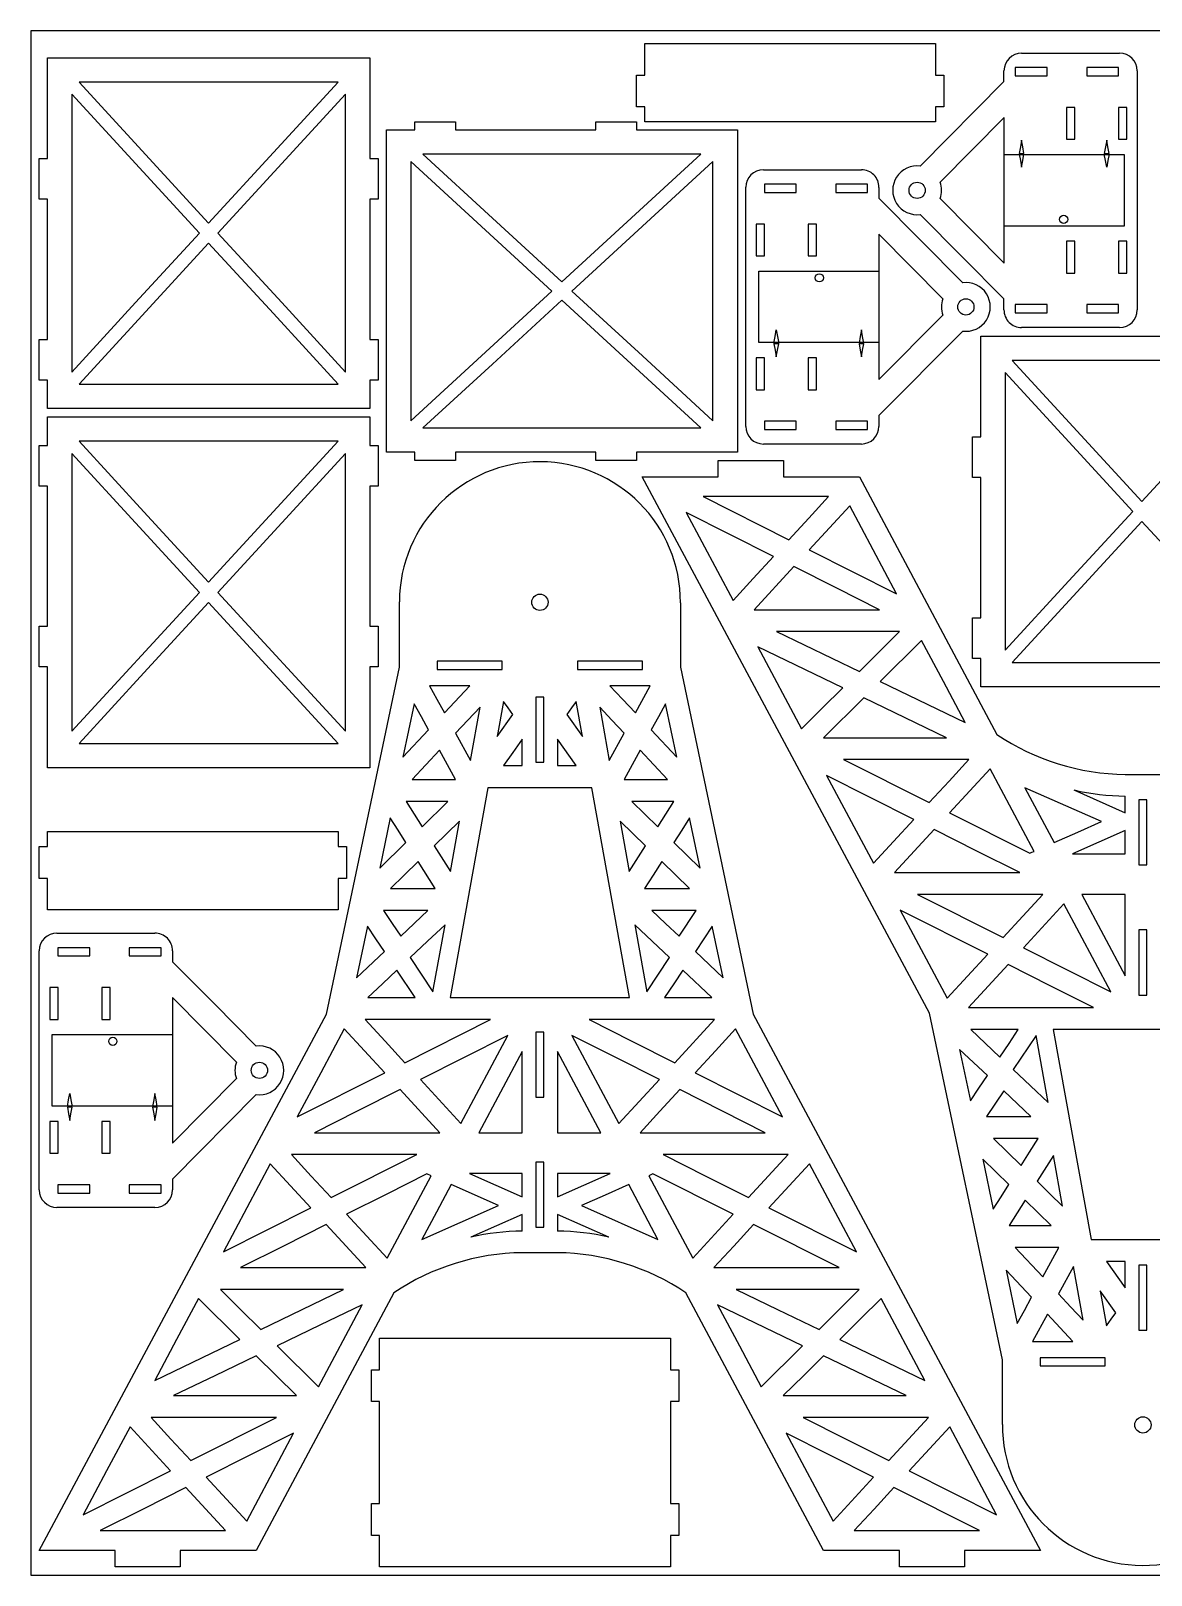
# Model space of a CAD drawing. Extents: x 0 to 1420, y 0 to 1140.
# Drawn here: x 0 to 827, y 0 to 1140 of the extents above; entities that cross this region are included whole.
import ezdxf

# ---------------------------------------------------------------- set-up
doc = ezdxf.new("R2010")
doc.units = 0
doc.header["$MEASUREMENT"] = 0
doc.layers.add('DEFAULT', color=1, linetype='Continuous')

msp = doc.modelspace()

# ---------------------------------------------------------------- linework, layer by layer
at = {"color": 5}
msp.add_lwpolyline([(0, 0), (1420, 0), (1420, 1140), (0, 1140)], close=True, dxfattribs=at)
at = {"layer": 'DEFAULT'}
for p, q in [((453.0322, 1107.371), (453.0322, 1130.686)), ((453.0322, 1130.686), (667.6391, 1130.686)), ((667.6391, 1130.686), (667.6391, 1107.371)), ((12.1777, 1045.693), (12.1777, 1120.193)), ((12.1777, 1120.193), (250.1777, 1120.193)), ((250.1777, 1120.193), (250.1777, 1045.693)), ((731.1182, 1123.527), (803.3943, 1123.527)), ((446.969, 1083.839), (446.969, 1107.371)), ((446.969, 1107.371), (453.0322, 1107.371)), ((667.6391, 1107.371), (673.6391, 1107.371)), ((673.6391, 1107.371), (673.6391, 1083.839)), ((718.0961, 1102.558), (718.0961, 1110.505)), ((750.0085, 1112.873), (726.4612, 1112.873)), ((726.4612, 1112.873), (726.4612, 1106.744)), ((726.4612, 1106.744), (750.0085, 1106.744)), ((750.0085, 1106.744), (750.0085, 1112.873)), ((802.682, 1112.873), (779.1347, 1112.873)), ((779.1347, 1112.873), (779.1347, 1106.744)), ((779.1347, 1106.744), (802.682, 1106.744)), ((802.682, 1106.744), (802.682, 1112.873)), ((816.4163, 1110.505), (816.4163, 934.0211)), ((226.8467, 1102.193), (35.5087, 1102.193)), ((35.5087, 1102.193), (131.1777, 998.0825)), ((179.0122, 1050.138), (226.8467, 1102.193)), ((656.3478, 1040.162), (718.0961, 1102.558)), ((124.3872, 990.6929), (30.1777, 1093.215)), ((30.1777, 1093.215), (30.1777, 888.1707)), ((232.1777, 1093.215), (137.9681, 990.6929)), ((232.1777, 888.1707), (232.1777, 1093.215)), ((453.0322, 1083.839), (446.969, 1083.839)), ((453.0322, 1072.895), (453.0322, 1083.839)), ((673.6391, 1083.839), (667.6391, 1083.839)), ((667.6391, 1083.839), (667.6391, 1072.895)), ((770.3138, 1083.541), (764.1846, 1083.541)), ((764.1846, 1083.541), (764.1846, 1059.993)), ((770.3138, 1059.993), (770.3138, 1083.541)), ((808.7031, 1083.54), (802.5743, 1083.54)), ((802.5743, 1083.54), (802.5743, 1059.993)), ((808.7031, 1059.993), (808.7031, 1083.54)), ((283.3555, 1066.896), (283.3555, 1072.896)), ((283.3555, 1072.896), (313.3555, 1072.896)), ((313.3555, 1072.896), (313.3555, 1066.896)), ((416.8555, 1066.896), (416.8555, 1072.896)), ((416.8555, 1072.896), (446.8555, 1072.896)), ((446.8555, 1072.896), (446.8555, 1066.896)), ((667.6391, 1072.895), (453.0322, 1072.895)), ((718.1276, 1075.984), (670.9626, 1028.321)), ((718.1276, 968.6356), (718.1276, 1075.984)), ((262.3555, 828.8956), (262.3555, 1066.896)), ((262.3555, 1066.896), (283.3555, 1066.896)), ((313.3555, 1066.896), (416.8555, 1066.896)), ((446.8555, 1066.896), (521.3555, 1066.896)), ((521.3555, 1066.896), (521.3555, 828.8956)), ((131.1777, 998.0825), (179.0122, 1050.138)), ((494.3776, 1048.896), (289.3333, 1048.896)), ((289.3333, 1048.896), (340.5944, 1001.791)), ((391.8555, 954.6861), (494.3776, 1048.896)), ((764.1846, 1059.993), (770.3138, 1059.993)), ((802.5743, 1059.993), (808.7031, 1059.993)), ((6.1777, 1015.693), (6.1777, 1045.693)), ((6.1777, 1045.693), (12.1777, 1045.693)), ((250.1777, 1045.693), (256.1777, 1045.693)), ((256.1777, 1045.693), (256.1777, 1015.693)), ((384.4659, 947.8957), (280.3555, 1043.565)), ((280.3555, 1043.565), (280.3555, 852.2267)), ((503.3555, 1043.565), (399.2451, 947.8957)), ((503.3555, 852.2267), (503.3555, 1043.565)), ((540.5504, 1037.513), (612.8265, 1037.545)), ((564.8157, 1026.783), (541.2683, 1026.783)), ((541.2683, 1026.783), (541.2683, 1020.654)), ((564.8157, 1020.654), (564.8157, 1026.783)), ((617.4892, 1026.783), (593.9419, 1026.783)), ((593.9419, 1026.783), (593.9419, 1020.654)), ((617.4892, 1020.654), (617.4892, 1026.783)), ((12.1777, 1015.693), (6.1777, 1015.693)), ((12.1777, 912.1928), (12.1777, 1015.693)), ((256.1777, 1015.693), (250.1777, 1015.693)), ((250.1777, 1015.693), (250.1777, 912.1929)), ((527.5339, 848.0376), (527.534, 1024.522)), ((541.2683, 1020.654), (564.8157, 1020.654)), ((593.9419, 1020.654), (617.4892, 1020.654)), ((625.8542, 1024.492), (625.8544, 1016.452)), ((625.8544, 1016.452), (656.7272, 985.2615)), ((670.9587, 1016.301), (694.5431, 992.4681)), ((687.2233, 973.2814), (656.3505, 1004.471)), ((340.5944, 1001.791), (391.8555, 954.6861)), ((541.376, 997.3772), (535.2473, 997.3772)), ((535.2473, 997.3772), (535.2473, 973.8296)), ((541.376, 973.8296), (541.376, 997.3772)), ((579.7656, 997.3773), (573.6364, 997.3773)), ((573.6364, 997.3773), (573.6364, 973.8297)), ((579.7656, 973.8297), (579.7656, 997.3773)), ((694.5431, 992.4682), (718.1276, 968.6356)), ((131.1777, 983.3032), (35.5087, 879.1928)), ((77.2824, 939.4318), (124.3872, 990.6929)), ((179.0122, 931.248), (131.1777, 983.3032)), ((137.9681, 990.6929), (185.0729, 939.4318)), ((649.4071, 966.075), (625.8227, 989.9075)), ((625.8227, 989.9075), (625.8227, 882.5592)), ((656.7271, 985.2617), (687.5999, 954.0715)), ((770.3139, 984.7135), (764.1847, 984.7135)), ((764.1847, 984.7135), (764.1847, 961.1659)), ((770.3139, 961.1659), (770.3139, 984.7135)), ((808.7029, 984.7135), (802.5742, 984.7135)), ((802.5742, 984.7135), (802.5742, 961.1659)), ((808.7029, 961.1659), (808.7029, 984.7135)), ((535.2473, 973.8296), (541.376, 973.8296)), ((573.6364, 973.8297), (579.7656, 973.8297)), ((718.096, 942.0912), (687.2232, 973.2814)), ((672.9916, 942.2423), (649.4072, 966.0749)), ((764.1847, 961.1659), (770.3139, 961.1659)), ((802.5742, 961.1659), (808.7029, 961.1659)), ((332.4107, 900.0612), (384.4659, 947.8957)), ((399.2451, 947.8957), (451.3003, 900.0612)), ((30.1777, 888.1707), (77.2824, 939.4318)), ((185.0729, 939.4318), (232.1777, 888.1707)), ((391.8555, 941.1052), (340.5944, 894.0005)), ((494.3776, 846.8957), (391.8555, 941.1052)), ((718.096, 934.0505), (718.096, 942.0912)), ((750.0084, 937.8893), (726.4611, 937.8893)), ((726.4611, 937.8893), (726.4611, 931.7603)), ((750.0084, 931.7603), (750.0084, 937.8893)), ((802.6819, 937.8893), (779.1346, 937.8893)), ((779.1346, 937.8893), (779.1346, 931.7603)), ((802.6819, 931.7603), (802.6819, 937.8893)), ((226.8467, 879.1928), (179.0122, 931.248)), ((625.8227, 882.5592), (672.9876, 930.222)), ((726.4611, 931.7603), (750.0084, 931.7603)), ((779.1346, 931.7603), (802.6819, 931.7603)), ((6.1777, 882.1928), (6.1777, 912.1928)), ((6.1777, 912.1928), (12.1777, 912.1928)), ((250.1777, 912.1929), (256.1777, 912.1929)), ((256.1777, 912.1929), (256.1777, 882.1929)), ((687.6025, 918.3811), (625.8542, 855.9851)), ((700.903, 840.2452), (700.903, 914.7452)), ((700.903, 914.7452), (938.903, 914.7452)), ((803.3999, 921.0297), (731.1237, 920.9984)), ((280.3555, 852.2267), (332.4107, 900.0612)), ((340.5944, 894.0005), (289.3333, 846.8957)), ((451.3003, 900.0612), (503.3555, 852.2267)), ((541.3759, 898.5502), (535.2471, 898.5502)), ((535.2471, 898.5502), (535.2471, 875.0026)), ((541.3759, 875.0026), (541.3759, 898.5502)), ((579.7656, 898.5502), (573.6364, 898.5502)), ((573.6364, 898.5502), (573.6364, 875.0026)), ((579.7656, 875.0026), (579.7656, 898.5502)), ((915.5719, 896.7453), (724.2339, 896.7453)), ((724.2339, 896.7453), (819.9029, 792.6349)), ((12.1777, 882.1928), (6.1777, 882.1928)), ((12.1777, 861.1928), (12.1777, 882.1928)), ((35.5087, 879.1928), (226.8467, 879.1928)), ((256.1777, 882.1929), (250.1777, 882.1929)), ((250.1777, 882.1929), (250.1777, 861.1929)), ((813.1124, 785.2454), (718.903, 887.7675)), ((718.903, 887.7675), (718.903, 682.7231)), ((535.2471, 875.0026), (541.3759, 875.0026)), ((573.6364, 875.0026), (579.7656, 875.0026)), ((250.1777, 861.1928), (12.1777, 861.1928)), ((12.1777, 855.0151), (250.1777, 855.0151)), ((12.1777, 834.0151), (12.1777, 855.0151)), ((250.1777, 855.0151), (250.1777, 834.0151)), ((625.8542, 855.9851), (625.8542, 848.0376)), ((289.3333, 846.8957), (494.3776, 846.8957)), ((564.8156, 851.7996), (541.2681, 851.7996)), ((541.2681, 851.7996), (541.2681, 845.6705)), ((541.2681, 845.6705), (564.8156, 845.6705)), ((564.8156, 845.6705), (564.8156, 851.7996)), ((617.4891, 851.7996), (593.9418, 851.7996)), ((593.9418, 851.7996), (593.9418, 845.6705)), ((593.9418, 845.6705), (617.4891, 845.6705)), ((617.4891, 845.6705), (617.4891, 851.7996)), ((819.9029, 792.6349), (867.7374, 844.6901)), ((6.1777, 804.0151), (6.1777, 834.0151)), ((6.1777, 834.0151), (12.1777, 834.0151)), ((226.8467, 837.0151), (35.5087, 837.0151)), ((35.5087, 837.0151), (83.3432, 784.9599)), ((131.1777, 732.9047), (226.8467, 837.0151)), ((250.1777, 834.0151), (256.1777, 834.0151)), ((256.1777, 834.0151), (256.1777, 804.0151)), ((612.8322, 835.0155), (540.556, 835.0155)), ((694.903, 810.2452), (694.903, 840.2452)), ((694.903, 840.2452), (700.903, 840.2452)), ((77.2824, 776.7761), (30.1777, 828.0371)), ((30.1777, 828.0371), (30.1777, 622.9928)), ((232.1777, 828.037), (185.0729, 776.7761)), ((232.1777, 622.9927), (232.1777, 828.037)), ((283.3555, 828.8956), (262.3555, 828.8956)), ((283.3555, 822.8956), (283.3555, 828.8956)), ((313.3555, 822.8956), (283.3555, 822.8956)), ((416.8555, 828.8956), (313.3555, 828.8956)), ((313.3555, 828.8956), (313.3555, 822.8956)), ((416.8555, 822.8956), (416.8555, 828.8956)), ((446.8555, 822.8956), (416.8555, 822.8956)), ((521.3555, 828.8956), (446.8555, 828.8956)), ((446.8555, 828.8956), (446.8555, 822.8956)), ((507.2652, 810.8947), (507.2652, 822.8947)), ((507.2652, 822.8947), (555.2653, 822.8947)), ((555.2653, 822.8947), (555.2653, 810.8947)), ((663.1162, 414.9657), (451.1782, 810.8947)), ((451.1782, 810.8947), (507.2652, 810.8947)), ((555.2653, 810.8947), (611.3522, 810.8947)), ((611.3522, 810.8947), (712.8439, 620.5977)), ((700.903, 810.2452), (694.903, 810.2452)), ((700.903, 706.7452), (700.903, 810.2452)), ((12.1777, 804.0151), (6.1777, 804.0151)), ((12.1777, 700.5151), (12.1777, 804.0151)), ((256.1777, 804.0151), (250.1777, 804.0151)), ((250.1777, 804.0151), (250.1777, 700.5151)), ((588.675, 796.1827), (496.2126, 796.1827)), ((496.2126, 796.1827), (559.4006, 764.3887)), ((574.0378, 780.2857), (588.675, 796.1827)), ((604.2665, 789.3058), (574.3828, 756.8502)), ((638.886, 724.3945), (604.2665, 789.3058)), ((124.3872, 725.515), (77.2824, 776.7761)), ((83.3432, 784.9598), (131.1777, 732.9047)), ((185.0729, 776.7761), (137.9681, 725.515)), ((548.04, 752.0504), (483.5368, 784.5061)), ((483.5368, 784.5061), (518.1562, 719.5946)), ((559.4006, 764.3887), (574.0378, 780.2856)), ((819.9029, 777.8557), (724.2339, 673.7452)), ((766.0076, 733.9843), (813.1124, 785.2454)), ((867.7374, 725.8005), (819.9029, 777.8557)), ((574.3828, 756.8502), (606.6344, 740.6223)), ((533.0981, 735.8225), (548.04, 752.0504)), ((563.0222, 744.5118), (533.7477, 712.7178)), ((594.6162, 728.6149), (563.0222, 744.5118)), ((518.1562, 719.5946), (533.0981, 735.8225)), ((606.6345, 740.6223), (638.886, 724.3945)), ((718.903, 682.7231), (766.0076, 733.9843)), ((30.1777, 622.9928), (124.3872, 725.515)), ((137.9681, 725.515), (232.1777, 622.9927)), ((271.8935, 670.1891), (271.8941, 718.5551)), ((626.2101, 712.7178), (594.6163, 728.6148)), ((131.1777, 718.1254), (83.3432, 666.0703)), ((226.8467, 614.015), (131.1777, 718.1254)), ((479.3278, 717.8036), (479.3285, 670.1891)), ((533.7477, 712.7178), (626.2101, 712.7178)), ((6.1777, 670.5151), (6.1777, 700.5151)), ((6.1777, 700.5151), (12.1777, 700.5151)), ((250.1777, 700.5151), (256.1777, 700.5151)), ((256.1777, 700.5151), (256.1777, 670.5151)), ((641.0412, 696.5897), (550.2216, 696.5897)), ((550.2216, 696.5897), (611.3441, 667.1284)), ((626.1926, 681.8591), (641.0412, 696.5897)), ((694.903, 676.7452), (694.903, 706.7452)), ((694.903, 706.7452), (700.903, 706.7452)), ((599.1982, 655.079), (536.4282, 685.3345)), ((536.4282, 685.3345), (568.7007, 624.8236)), ((657.2536, 689.9551), (626.756, 659.6998)), ((673.3898, 659.6998), (657.2536, 689.9551)), ((299.8605, 674.6049), (299.8605, 668.6049)), ((347.8605, 674.6049), (299.8605, 674.6049)), ((347.8605, 668.6049), (347.8605, 674.6049)), ((403.3604, 674.605), (403.3604, 668.605)), ((451.3604, 674.605), (403.3604, 674.605)), ((451.3604, 668.605), (451.3604, 674.605)), ((611.3441, 667.1284), (626.1926, 681.8591)), ((700.903, 676.7452), (694.903, 676.7452)), ((700.903, 655.7452), (700.903, 676.7452)), ((724.2339, 673.7452), (915.5719, 673.7452)), ((12.1777, 670.5151), (6.1777, 670.5151)), ((12.1777, 596.0151), (12.1777, 670.5151)), ((83.3432, 666.0702), (35.5087, 614.015)), ((218.1161, 414.1068), (271.8935, 670.1891)), ((256.1777, 670.5151), (250.1777, 670.5151)), ((250.1777, 670.5151), (250.1777, 596.0151)), ((299.8605, 668.6049), (347.8605, 668.6049)), ((403.3604, 668.605), (451.3604, 668.605)), ((479.3285, 670.1891), (533.1058, 414.1068)), ((323.9686, 656.6078), (294.1378, 656.6078)), ((294.1378, 656.6078), (299.6335, 646.5461)), ((305.1292, 636.4844), (323.9686, 656.6078)), ((457.083, 656.6079), (427.2522, 656.6079)), ((427.2522, 656.6079), (436.6719, 646.5462)), ((446.0917, 636.4845), (457.083, 656.6079)), ((583.9495, 639.9514), (599.1982, 655.079)), ((626.756, 659.6998), (689.5261, 629.4443)), ((689.5261, 629.4443), (673.3898, 659.6998)), ((938.903, 655.7452), (700.903, 655.7452)), ((282.8701, 643.2965), (274.589, 603.863)), ((288.1457, 633.6376), (282.8701, 643.2965)), ((299.6335, 646.5461), (305.1292, 636.4844)), ((331.4944, 640.8408), (322.4175, 631.1454)), ((324.3696, 601.2584), (331.4944, 640.8408)), ((348.7703, 644.9791), (344.1161, 619.1222)), ((352.1997, 640.1523), (348.7703, 644.9791)), ((355.6292, 635.3258), (352.1997, 640.1524)), ((372.6104, 648.1589), (372.6104, 600.1589)), ((378.6104, 648.1589), (372.6104, 648.1589)), ((378.6104, 600.1589), (378.6104, 648.1589)), ((399.0211, 640.1524), (395.5917, 635.3258)), ((402.4505, 644.9791), (399.0211, 640.1523)), ((407.1047, 619.1222), (402.4505, 644.9791)), ((428.8032, 631.1455), (419.7264, 640.8408)), ((419.7264, 640.8408), (426.8513, 601.2584)), ((436.6719, 646.5462), (446.0917, 636.4845)), ((468.3508, 643.2966), (463.0751, 633.6377)), ((476.6318, 603.8631), (468.3508, 643.2966)), ((568.7007, 624.8236), (583.9495, 639.9513)), ((614.6102, 647.6505), (584.9131, 618.189)), ((645.1714, 632.9197), (614.6102, 647.6505)), ((293.4214, 623.9788), (288.1457, 633.6376)), ((322.4176, 631.1454), (313.3409, 621.4501)), ((344.1161, 619.1222), (355.6292, 635.3258)), ((395.5917, 635.3258), (407.1047, 619.1222)), ((437.8799, 621.4502), (428.8032, 631.1455)), ((463.0751, 633.6377), (457.7995, 623.9788)), ((675.7327, 618.189), (645.1714, 632.9197)), ((274.589, 603.863), (293.4214, 623.9788)), ((313.3409, 621.4501), (324.3696, 601.2584)), ((362.6085, 617.0587), (355.6836, 607.3126)), ((362.6085, 597.5665), (362.6085, 617.0587)), ((402.4622, 597.5666), (388.6125, 617.0588)), ((388.6125, 617.0588), (388.6125, 607.3127)), ((426.8513, 601.2584), (437.8799, 621.4502)), ((457.7995, 623.9788), (476.6318, 603.8631)), ((584.9131, 618.189), (675.7327, 618.189)), ((35.5087, 614.015), (226.8467, 614.015)), ((301.6331, 608.9444), (291.4999, 598.1206)), ((313.4569, 587.2968), (301.6331, 608.9444)), ((355.6836, 607.3126), (348.7587, 597.5665)), ((388.6125, 607.3127), (388.6125, 597.5666)), ((449.5877, 608.9445), (443.6758, 598.1207)), ((469.8541, 587.2969), (449.5877, 608.9445)), ((250.1777, 596.0151), (12.1777, 596.0151)), ((291.4999, 598.1206), (281.3667, 587.2968)), ((348.7587, 597.5665), (362.6085, 597.5665)), ((372.6104, 600.1589), (378.6104, 600.1589)), ((388.6125, 597.5666), (402.4622, 597.5666)), ((443.6758, 598.1207), (437.7639, 587.2969)), ((692.2066, 602.061), (599.7442, 602.061)), ((599.7442, 602.061), (662.9321, 570.2671)), ((677.5693, 586.1641), (692.2066, 602.061)), ((707.7982, 595.184), (677.9144, 562.7283)), ((740.2781, 534.284), (707.7982, 595.184)), ((281.3667, 587.2968), (313.4569, 587.2968)), ((437.7639, 587.2969), (469.8541, 587.2969)), ((651.5715, 557.9286), (587.0683, 590.3843)), ((587.0683, 590.3843), (621.6878, 525.473)), ((662.9321, 570.2671), (677.5693, 586.1641)), ((807.609, 591.0553), (833.613, 591.0553)), ((307.784, 571.0272), (276.8062, 571.0272)), ((276.8062, 571.0272), (282.7332, 561.7068)), ((288.6601, 552.3865), (307.784, 571.0272)), ((337.3076, 581.2969), (309.4271, 426.4053)), ((375.6105, 581.2969), (337.3076, 581.2969)), ((413.9133, 581.2969), (375.6105, 581.2969)), ((441.7938, 426.4053), (413.9133, 581.2969)), ((474.4146, 571.0272), (443.437, 571.0272)), ((443.437, 571.0272), (452.9988, 561.7068)), ((462.5607, 552.3865), (474.4146, 571.0272)), ((789.9842, 556.2791), (733.4942, 581.2761)), ((733.4942, 581.2761), (755.0666, 540.8278)), ((769.7287, 579.5982), (807.6115, 562.8349)), ((807.6056, 568.9472), (807.5996, 575.0595)), ((823.611, 572.2521), (817.611, 572.2521)), ((817.611, 572.2521), (817.611, 524.2521)), ((823.611, 524.2521), (823.611, 572.2521)), ((265.1693, 559.0071), (257.3751, 521.892)), ((270.9633, 549.8958), (265.1693, 559.0071)), ((282.7332, 561.7068), (288.6601, 552.3865)), ((452.9988, 561.7068), (462.5607, 552.3865)), ((486.0515, 559.0071), (480.2575, 549.8958)), ((493.8457, 521.892), (486.0515, 559.0071)), ((677.9144, 562.7283), (737.1747, 532.9107)), ((807.6115, 562.8349), (807.6056, 568.9472)), ((12.1777, 548.85), (226.7846, 548.85)), ((12.1777, 537.9067), (12.1777, 548.85)), ((226.7846, 548.85), (226.7846, 537.9067)), ((276.7574, 540.7845), (270.9633, 549.8959)), ((306.9595, 547.5035), (297.5795, 538.3605)), ((316.3394, 556.6465), (306.9595, 547.5035)), ((309.6355, 519.4023), (316.3394, 556.6465)), ((444.2615, 547.5036), (434.8815, 556.6466)), ((434.8815, 556.6466), (441.5855, 519.4024)), ((453.6414, 538.3606), (444.2615, 547.5036)), ((480.2575, 549.8959), (474.4634, 540.7845)), ((636.6296, 541.7009), (651.5715, 557.9286)), ((666.5538, 550.3902), (637.2794, 518.5962)), ((698.1478, 534.4932), (666.5538, 550.3902)), ((755.0666, 540.8278), (772.5254, 548.5534)), ((807.609, 549.7224), (768.6353, 532.4764)), ((772.5254, 548.5535), (789.9842, 556.2791)), ((807.609, 541.0994), (807.609, 549.7224)), ((6.1777, 514.3739), (6.1777, 537.9067)), ((6.1777, 537.9067), (12.1777, 537.9067)), ((226.7846, 537.9067), (232.8478, 537.9067)), ((232.8478, 537.9067), (232.8478, 514.3739)), ((257.3751, 521.892), (276.7574, 540.7845)), ((297.5795, 538.3605), (309.6355, 519.4023)), ((441.5855, 519.4024), (453.6414, 538.3606)), ((474.4634, 540.7845), (493.8457, 521.892)), ((621.6878, 525.473), (636.6296, 541.7009)), ((807.609, 532.4764), (807.609, 541.0994)), ((285.6768, 526.7585), (275.465, 516.8049)), ((298.3363, 506.8511), (285.6768, 526.7585)), ((465.5442, 526.7585), (459.2144, 516.8049)), ((485.9676, 506.8511), (465.5442, 526.7585)), ((729.7418, 518.5962), (698.1478, 534.4932)), ((737.1747, 532.9107), (738.7265, 533.5973)), ((738.7264, 533.5973), (740.2781, 534.284)), ((768.6353, 532.4764), (807.609, 532.4764)), ((12.1777, 514.3739), (6.1777, 514.3739)), ((12.1777, 491.0589), (12.1777, 514.3739)), ((232.8478, 514.3739), (226.7846, 514.3739)), ((226.7846, 514.3739), (226.7846, 491.0589)), ((275.465, 516.8049), (265.2533, 506.8511)), ((459.2144, 516.8049), (452.8846, 506.8511)), ((637.2794, 518.5962), (729.7418, 518.5962)), ((817.611, 524.2521), (823.611, 524.2521)), ((265.2533, 506.8511), (298.3363, 506.8511)), ((452.8846, 506.8511), (485.9676, 506.8511)), ((746.7161, 502.4681), (654.2537, 502.4681)), ((654.2537, 502.4681), (717.4417, 470.6742)), ((732.0789, 486.5711), (746.7161, 502.4681)), ((807.609, 502.4681), (775.6088, 502.4681)), ((775.6088, 502.4681), (807.609, 442.4678)), ((807.609, 472.4679), (807.609, 502.4681)), ((226.7846, 491.0589), (12.1777, 491.0589)), ((292.9987, 490.5814), (260.1688, 490.5814)), ((260.1688, 490.5814), (266.5267, 481.0964)), ((272.8846, 471.6114), (292.9987, 490.5814)), ((491.0521, 490.5813), (458.2222, 490.5813)), ((458.2222, 490.5813), (468.2793, 481.0963)), ((478.3363, 471.6113), (491.0521, 490.5813)), ((706.0811, 458.3358), (641.5779, 490.7915)), ((641.5779, 490.7915), (676.1973, 425.8801)), ((762.3077, 495.5913), (732.424, 463.1356)), ((796.9272, 430.6799), (762.3077, 495.5913)), ((248.3625, 478.9743), (240.3782, 440.954)), ((254.6234, 469.634), (248.3625, 478.9743)), ((266.5266, 481.0964), (272.8846, 471.6114)), ((305.6116, 480.113), (292.7339, 467.9678)), ((296.7128, 430.6752), (305.6116, 480.113)), ((458.487, 467.9677), (445.6093, 480.1129)), ((445.6093, 480.1129), (454.5081, 430.6751)), ((468.2793, 481.0963), (478.3363, 471.6113)), ((502.8584, 478.9742), (496.5975, 469.6339)), ((510.8427, 440.9539), (502.8584, 478.9742)), ((717.4417, 470.6742), (732.0789, 486.5711)), ((19.1941, 473.9219), (91.4703, 473.9533)), ((260.8843, 460.2937), (254.6234, 469.634)), ((292.7339, 467.9678), (279.8563, 455.8226)), ((471.3647, 455.8225), (458.487, 467.9677)), ((496.5975, 469.6339), (490.3366, 460.2936)), ((807.609, 442.4678), (807.609, 472.4679)), ((823.611, 476.2521), (817.611, 476.2521)), ((817.611, 476.2521), (817.611, 428.2521)), ((823.611, 428.2521), (823.611, 476.2521)), ((6.1777, 284.4462), (6.1777, 460.9305)), ((43.4595, 463.1913), (19.9122, 463.1913)), ((19.9122, 463.1913), (19.9122, 457.0623)), ((19.9122, 457.0623), (43.4595, 457.0623)), ((43.4595, 457.0623), (43.4595, 463.1913)), ((96.133, 463.1913), (72.5857, 463.1913)), ((72.5857, 463.1913), (72.5857, 457.0623)), ((72.5857, 457.0623), (96.133, 457.0623)), ((96.133, 457.0623), (96.133, 463.1913)), ((104.498, 460.901), (104.498, 452.8603)), ((240.3782, 440.954), (260.8843, 460.2937)), ((490.3366, 460.2936), (510.8427, 440.9539)), ((691.1392, 442.1079), (706.0811, 458.3358)), ((732.424, 463.1356), (764.6755, 446.9077)), ((104.498, 452.8603), (135.3708, 421.6702)), ((270.0688, 446.5918), (259.3669, 436.4985)), ((283.6, 426.4053), (270.0688, 446.5918)), ((279.8563, 455.8226), (296.7128, 430.6752)), ((454.5081, 430.6751), (471.3647, 455.8225)), ((481.1522, 446.5917), (474.3866, 436.4984)), ((502.5562, 426.4052), (481.1522, 446.5917)), ((721.0634, 450.7972), (691.7889, 419.0033)), ((752.6573, 434.9002), (721.0634, 450.7972)), ((764.6756, 446.9077), (796.9272, 430.6799)), ((20.0199, 433.7856), (13.8911, 433.7856)), ((13.8911, 433.7856), (13.8911, 410.238)), ((20.0199, 410.238), (20.0199, 433.7856)), ((58.4095, 433.7856), (52.2802, 433.7856)), ((52.2802, 433.7856), (52.2802, 410.238)), ((58.4095, 410.238), (58.4095, 433.7856)), ((259.3669, 436.4985), (248.6649, 426.4053)), ((474.3865, 436.4984), (467.6209, 426.4052)), ((676.1973, 425.8801), (691.1392, 442.1079)), ((784.2513, 419.0033), (752.6574, 434.9002)), ((128.051, 402.4834), (104.4665, 426.316)), ((104.4665, 426.316), (104.4665, 318.9677)), ((248.6649, 426.4053), (283.6, 426.4053)), ((309.4271, 426.4053), (441.7938, 426.4053)), ((467.6209, 426.4052), (502.5562, 426.4052)), ((817.611, 428.2521), (823.611, 428.2521)), ((6.1782, 18.1779), (218.1161, 414.1068)), ((135.3708, 421.6702), (166.2437, 390.4801)), ((533.1058, 414.1068), (745.0438, 18.1779)), ((716.8935, 158.8834), (663.1162, 414.9657)), ((691.7889, 419.0033), (784.2513, 419.0033)), ((13.8911, 410.238), (20.0199, 410.238)), ((52.2802, 410.238), (58.4095, 410.238)), ((151.6354, 378.6508), (128.051, 402.4834)), ((231.1969, 403.1931), (213.8872, 370.7374)), ((261.0806, 370.7374), (231.1969, 403.1931)), ((339.2509, 410.0699), (246.7885, 410.0699)), ((246.7885, 410.0699), (261.4257, 394.1729)), ((276.0629, 378.2759), (339.2509, 410.0699)), ((372.6106, 400.8211), (372.6106, 352.8211)), ((378.6106, 400.8211), (372.6106, 400.8211)), ((378.6106, 352.8211), (378.6106, 400.8211)), ((504.4326, 410.0699), (411.9702, 410.0699)), ((411.9702, 410.0699), (443.5642, 394.1729)), ((475.1582, 378.2759), (504.4326, 410.0699)), ((520.0244, 403.1931), (505.0825, 386.9652)), ((554.6437, 338.2817), (520.0244, 403.1931)), ((728.6005, 402.668), (693.6653, 402.668)), ((693.6653, 402.668), (715.0693, 382.4815)), ((721.8349, 392.5747), (728.6005, 402.668)), ((886.7943, 402.668), (754.4277, 402.668)), ((754.4277, 402.668), (782.3082, 247.7763)), ((261.4257, 394.1729), (276.0629, 378.2759)), ((317.3073, 333.4818), (351.9267, 398.3933)), ((351.9267, 398.3933), (319.6751, 382.1654)), ((431.5461, 382.1654), (399.2945, 398.3933)), ((399.2945, 398.3933), (433.9138, 333.4818)), ((443.5642, 394.1729), (475.1582, 378.2759)), ((705.8846, 368.7795), (685.3787, 388.1193)), ((685.3787, 388.1193), (693.3629, 350.0989)), ((715.0693, 382.4815), (721.835, 392.5747)), ((741.7134, 398.398), (724.8569, 373.2506)), ((750.6122, 348.9602), (741.7134, 398.398)), ((319.6751, 382.1654), (287.4236, 365.9376)), ((362.6086, 386.6054), (346.6086, 356.6052)), ((362.6086, 326.605), (362.6086, 386.6054)), ((420.6128, 326.605), (388.6126, 386.6054)), ((388.6126, 386.6054), (388.6126, 356.6052)), ((463.7976, 365.9376), (431.5461, 382.1654)), ((505.0825, 386.9652), (490.1406, 370.7374)), ((104.4665, 318.9677), (151.6315, 366.6305)), ((213.8872, 370.7374), (196.5774, 338.2817)), ((196.5774, 338.2817), (261.0806, 370.7374)), ((287.4236, 365.9376), (317.3073, 333.4818)), ((433.9138, 333.4818), (463.7976, 365.9376)), ((490.1406, 370.7374), (554.6437, 338.2817)), ((699.6237, 359.4392), (705.8846, 368.7795)), ((724.8569, 373.2506), (737.7346, 361.1054)), ((166.2463, 354.7897), (104.498, 292.3938)), ((272.4413, 358.399), (240.8473, 342.502)), ((301.7157, 326.605), (272.4413, 358.399)), ((346.6085, 356.6052), (330.6084, 326.605)), ((388.6126, 356.6053), (388.6126, 326.605)), ((478.78, 358.399), (464.1428, 342.502)), ((541.968, 326.605), (478.78, 358.399)), ((693.3629, 350.0989), (699.6238, 359.4392)), ((717.8849, 357.4618), (705.1691, 338.4918)), ((727.9421, 347.9768), (717.8849, 357.4618)), ((737.7346, 361.1054), (750.6122, 348.9602)), ((240.8473, 342.502), (209.2533, 326.605)), ((372.6106, 352.8211), (378.6106, 352.8211)), ((464.1428, 342.502), (449.5056, 326.605)), ((737.999, 338.4918), (727.942, 347.9768)), ((20.0199, 334.9585), (13.8911, 334.9585)), ((13.8911, 334.9585), (13.8911, 311.411)), ((20.0199, 311.411), (20.0199, 334.9585)), ((58.4095, 334.9585), (52.2802, 334.9585)), ((52.2802, 334.9585), (52.2802, 311.411)), ((58.4095, 311.411), (58.4095, 334.9585)), ((705.1691, 338.4918), (737.999, 338.4918)), ((209.2533, 326.605), (301.7157, 326.605)), ((330.6084, 326.605), (362.6086, 326.605)), ((388.6126, 326.605), (420.6128, 326.605)), ((449.5056, 326.605), (541.968, 326.605)), ((743.3369, 322.2221), (710.2538, 322.2221)), ((710.2538, 322.2221), (730.6773, 302.3146)), ((737.0071, 312.2684), (743.3369, 322.2221)), ((13.8911, 311.411), (20.0199, 311.411)), ((52.2802, 311.411), (58.4095, 311.411)), ((284.7417, 310.4768), (192.2792, 310.4768)), ((192.2792, 310.4768), (206.9165, 294.5799)), ((221.5537, 278.6829), (284.7417, 310.4768)), ((558.9423, 310.4769), (466.4799, 310.4769)), ((466.4799, 310.4769), (498.0739, 294.58)), ((529.6678, 278.683), (558.9423, 310.4769)), ((730.6773, 302.3146), (737.0071, 312.2684)), ((754.636, 309.6709), (742.5801, 290.7126)), ((761.34, 272.4267), (754.636, 309.6709)), ((176.6876, 303.6), (159.3779, 271.1443)), ((206.5714, 271.1443), (176.6876, 303.6)), ((343.1217, 296.5968), (323.6349, 296.5968)), ((323.6349, 296.5968), (362.6086, 279.3508)), ((362.6086, 296.5968), (343.1217, 296.5968)), ((362.6086, 279.3508), (362.6086, 296.5968)), ((372.6106, 304.8211), (372.6106, 256.8211)), ((378.6106, 304.8211), (372.6106, 304.8211)), ((378.6106, 256.8211), (378.6106, 304.8211)), ((388.6126, 279.3508), (427.5862, 296.5968)), ((427.5862, 296.5968), (388.6126, 296.5968)), ((388.6126, 296.5968), (388.6126, 287.9738)), ((574.5339, 303.6001), (559.592, 287.3723)), ((609.1533, 238.6887), (574.5339, 303.6001)), ((721.7579, 288.2887), (702.3755, 307.1813)), ((702.3755, 307.1813), (710.1697, 270.0661)), ((43.4595, 288.2078), (19.9122, 288.2078)), ((19.9122, 288.2078), (19.9122, 282.0788)), ((43.4595, 282.0788), (43.4595, 288.2078)), ((96.133, 288.2078), (72.5857, 288.2078)), ((72.5857, 288.2078), (72.5857, 282.0788)), ((96.133, 282.0788), (96.133, 288.2078)), ((104.498, 292.3938), (104.498, 284.4462)), ((206.9165, 294.5799), (221.5537, 278.6829)), ((292.1746, 296.1622), (262.5444, 281.2534)), ((262.798, 233.8888), (295.2781, 294.7889)), ((295.2781, 294.7889), (292.1746, 296.1622)), ((310.0665, 288.2449), (299.2803, 268.0208)), ((344.9841, 272.7937), (310.0665, 288.2449)), ((388.6126, 287.9738), (388.6126, 279.3508)), ((441.1552, 288.245), (423.6964, 280.5194)), ((462.7277, 247.7967), (441.1552, 288.245)), ((457.4954, 295.4756), (455.9437, 294.789)), ((455.9437, 294.789), (488.4237, 233.8889)), ((459.0472, 296.1623), (457.4955, 295.4756)), ((518.3074, 266.3446), (459.0472, 296.1623)), ((498.0739, 294.58), (529.6678, 278.683)), ((559.592, 287.3723), (544.6502, 271.1444)), ((715.9639, 279.1774), (721.7579, 288.2887)), ((742.5801, 290.7126), (751.96, 281.5696)), ((19.9122, 282.0788), (43.4595, 282.0788)), ((72.5857, 282.0788), (96.133, 282.0788)), ((262.5444, 281.2534), (232.9143, 266.3445)), ((423.6964, 280.5193), (406.2377, 272.7938)), ((710.1697, 270.0661), (715.9639, 279.1774)), ((733.6607, 276.6866), (721.8067, 258.046)), ((743.2226, 267.3663), (733.6607, 276.6866)), ((751.96, 281.5696), (761.34, 272.4267)), ((91.4759, 271.4241), (19.1997, 271.4241)), ((159.3779, 271.1443), (142.0682, 238.6886)), ((142.0682, 238.6886), (206.5714, 271.1443)), ((232.9143, 266.3445), (262.798, 233.8888)), ((288.4941, 247.7966), (344.9841, 272.7937)), ((299.2803, 268.0208), (288.4941, 247.7966)), ((362.6113, 266.2379), (343.67, 257.8562)), ((362.5995, 254.0133), (362.6113, 266.2379)), ((426.4932, 249.4747), (388.6104, 266.238)), ((388.6104, 266.238), (388.6163, 260.1257)), ((406.2377, 272.7938), (462.7277, 247.7967)), ((488.4237, 233.8889), (518.3074, 266.3446)), ((544.6502, 271.1444), (609.1533, 238.6887)), ((752.7845, 258.046), (743.2226, 267.3663)), ((217.932, 258.806), (186.338, 242.909)), ((247.2064, 227.012), (217.932, 258.806)), ((343.67, 257.8563), (324.7286, 249.4747)), ((372.6106, 256.8211), (378.6106, 256.8211)), ((388.6163, 260.1257), (388.6222, 254.0133)), ((533.2896, 258.8061), (518.6523, 242.9091)), ((596.4775, 227.0121), (533.2896, 258.8061)), ((721.8067, 258.046), (752.7845, 258.046)), ((186.338, 242.909), (154.744, 227.012)), ((518.6523, 242.9091), (504.0151, 227.0121)), ((758.4575, 241.7763), (726.3672, 241.7763)), ((726.3672, 241.7763), (746.6335, 220.1288)), ((752.5455, 230.9526), (758.4575, 241.7763)), ((782.3082, 247.7763), (820.611, 247.7763)), ((820.611, 247.7763), (858.9138, 247.7763)), ((388.613, 238.0172), (362.609, 238.0172)), ((746.6335, 220.1288), (752.5455, 230.9526)), ((807.6089, 231.5066), (793.7593, 231.5066)), ((793.7593, 231.5066), (807.6089, 212.0144)), ((807.6089, 221.7605), (807.6089, 231.5066)), ((823.611, 228.9144), (817.611, 228.9144)), ((817.611, 228.9144), (817.611, 180.9144)), ((823.611, 180.9144), (823.611, 228.9144)), ((154.744, 227.012), (247.2064, 227.012)), ((504.0151, 227.0121), (596.4775, 227.0121)), ((738.4219, 205.0944), (719.5896, 225.2102)), ((719.5896, 225.2102), (727.8706, 185.7767)), ((769.3701, 227.8148), (758.3414, 207.6231)), ((776.4949, 188.2324), (769.3701, 227.8148)), ((807.6089, 212.0144), (807.6089, 221.7605)), ((230.7325, 210.8839), (139.913, 210.8839)), ((139.913, 210.8839), (154.7615, 196.1532)), ((267.8439, 208.4748), (166.3521, 18.1779)), ((169.61, 181.4226), (230.7325, 210.8839)), ((584.8698, 18.1779), (483.3781, 208.4748)), ((611.3086, 210.884), (520.4891, 210.884)), ((520.4891, 210.884), (551.0504, 196.1533)), ((581.6116, 181.4227), (611.3086, 210.884)), ((758.3414, 207.6231), (767.4182, 197.9278)), ((800.6297, 193.7474), (789.1166, 209.951)), ((789.1166, 209.951), (793.7709, 184.0942)), ((123.7006, 204.2494), (107.5644, 173.9939)), ((154.1981, 173.9939), (123.7006, 204.2494)), ((154.7616, 196.1532), (169.61, 181.4226)), ((212.2534, 139.1176), (244.5259, 199.6285)), ((244.5259, 199.6285), (213.1409, 184.5008)), ((569.4658, 169.3732), (506.6958, 199.6286)), ((506.6958, 199.6286), (522.8321, 169.3732)), ((551.0504, 196.1533), (581.6116, 181.4227)), ((627.521, 204.2495), (612.2723, 189.1218)), ((659.7935, 143.7386), (627.521, 204.2495)), ((727.8706, 185.7767), (733.1462, 195.4356)), ((733.1462, 195.4356), (738.4219, 205.0944)), ((767.4182, 197.9278), (776.4949, 188.2324)), ((213.1409, 184.5008), (181.7559, 169.3731)), ((612.2723, 189.1218), (597.0235, 173.994)), ((750.1297, 192.5887), (739.1383, 172.4653)), ((759.5494, 182.527), (750.1297, 192.5887)), ((768.9692, 172.4653), (759.5494, 182.527)), ((793.7709, 184.0942), (797.2003, 188.9208)), ((797.2003, 188.9208), (800.6297, 193.7474)), ((107.5644, 173.9939), (91.4281, 143.7385)), ((91.4281, 143.7385), (154.1981, 173.9939)), ((257.3575, 151.5936), (257.3575, 174.9185)), ((257.3575, 174.9185), (472.0276, 174.9185)), ((472.0276, 174.9185), (472.0276, 151.5936)), ((597.0235, 173.994), (659.7935, 143.7386)), ((739.1383, 172.4653), (768.9692, 172.4653)), ((817.611, 180.9144), (823.611, 180.9144)), ((166.344, 161.9445), (135.7827, 147.2138)), ((196.041, 132.4831), (166.344, 161.9445)), ((181.7559, 169.3731), (212.2534, 139.1176)), ((522.832, 169.3732), (538.9683, 139.1177)), ((538.9683, 139.1177), (569.4658, 169.3732)), ((584.8776, 161.9446), (570.0291, 147.2139)), ((646.0001, 132.4832), (584.8776, 161.9446)), ((792.861, 160.4682), (744.861, 160.4682)), ((744.861, 160.4682), (744.861, 154.4682)), ((792.861, 154.4682), (792.861, 160.4682)), ((251.3575, 128.2808), (251.3575, 151.5936)), ((251.3575, 151.5936), (257.3575, 151.5936)), ((472.0276, 151.5936), (478.0276, 151.5936)), ((478.0276, 151.5936), (478.0276, 128.2808)), ((716.8942, 111.2689), (716.8935, 158.8834)), ((744.861, 154.4682), (792.861, 154.4682)), ((135.7827, 147.2138), (105.2215, 132.4831)), ((570.0291, 147.2139), (555.1806, 132.4832)), ((105.2215, 132.4831), (196.041, 132.4831)), ((257.3575, 128.2808), (251.3575, 128.2808)), ((257.3575, 52.8181), (257.3575, 128.2808)), ((478.0276, 128.2808), (472.0276, 128.2808)), ((472.0276, 128.2808), (472.0276, 52.8181)), ((555.1806, 132.4832), (646.0001, 132.4832)), ((181.2101, 116.355), (88.7477, 116.355)), ((88.7477, 116.355), (103.3848, 100.458)), ((118.022, 84.5611), (181.2101, 116.355)), ((662.474, 116.3551), (570.0116, 116.3551)), ((570.0116, 116.3551), (601.6056, 100.4581)), ((633.1996, 84.5612), (662.474, 116.3551)), ((73.1561, 109.4782), (55.8464, 77.0225)), ((103.0397, 77.0225), (73.1561, 109.4782)), ((159.2664, 39.767), (193.8858, 104.6784)), ((193.8858, 104.6784), (161.6342, 88.4505)), ((589.5874, 88.4506), (557.3358, 104.6785)), ((557.3358, 104.6785), (591.9552, 39.7671)), ((678.0657, 109.4783), (663.1238, 93.2505)), ((712.6851, 44.5669), (678.0657, 109.4783)), ((103.3848, 100.458), (118.022, 84.5611)), ((601.6056, 100.4581), (633.1996, 84.5612)), ((663.1238, 93.2505), (648.1819, 77.0226)), ((161.6342, 88.4505), (129.3826, 72.2227)), ((621.839, 72.2228), (589.5874, 88.4506)), ((55.8464, 77.0225), (38.5366, 44.5668)), ((38.5366, 44.5668), (103.0397, 77.0225)), ((129.3826, 72.2227), (159.2664, 39.767)), ((591.9552, 39.7671), (621.839, 72.2228)), ((648.1819, 77.0226), (712.6851, 44.5669)), ((114.4004, 64.6841), (82.8065, 48.7871)), ((143.6749, 32.8902), (114.4004, 64.6841)), ((636.8213, 64.6842), (622.1841, 48.7872)), ((700.0093, 32.8903), (636.8213, 64.6842)), ((82.8065, 48.7871), (51.2125, 32.8902)), ((251.3575, 29.3132), (251.3575, 52.8181)), ((251.3575, 52.8181), (257.3575, 52.8181)), ((472.0276, 52.8181), (478.0276, 52.8181)), ((478.0276, 52.8181), (478.0276, 29.3132)), ((622.1841, 48.7872), (607.5469, 32.8903)), ((51.2125, 32.8902), (143.6749, 32.8902)), ((257.3575, 29.3132), (251.3575, 29.3132)), ((257.3575, 6.1779), (257.3575, 29.3132)), ((478.0276, 29.3132), (472.0276, 29.3132)), ((472.0276, 29.3132), (472.0276, 6.1779)), ((607.5469, 32.8903), (700.0093, 32.8903)), ((62.2652, 18.1779), (6.1782, 18.1779)), ((62.2652, 6.1779), (62.2652, 18.1779)), ((166.3521, 18.1779), (110.2652, 18.1779)), ((110.2652, 18.1779), (110.2652, 6.1779)), ((640.9568, 18.1779), (584.8698, 18.1779)), ((640.9568, 6.1779), (640.9568, 18.1779)), ((745.0438, 18.1779), (688.9568, 18.1779)), ((688.9568, 18.1779), (688.9568, 6.1779)), ((110.2652, 6.1779), (62.2652, 6.1779)), ((472.0276, 6.1779), (257.3575, 6.1779)), ((688.9568, 6.1779), (640.9568, 6.1779))]:
    msp.add_line(p, q, dxfattribs=at)
at = {"layer": 'DEFAULT', "color": 5}
for p, q in [((730.1916, 1054.362), (729.3234, 1049.498)), ((729.3234, 1049.498), (729.3262, 1049.497)), ((729.3262, 1049.069), (729.3234, 1049.069)), ((729.3234, 1049.069), (730.1916, 1044.204)), ((729.3262, 1049.497), (731.7861, 1049.497)), ((731.9279, 1049.069), (729.3262, 1049.069)), ((731.0597, 1059.227), (730.1916, 1054.362)), ((731.9279, 1054.362), (731.0597, 1059.227)), ((731.7861, 1049.497), (731.9279, 1049.069)), ((732.7961, 1049.497), (731.9279, 1054.362)), ((732.0698, 1049.069), (731.9279, 1049.497)), ((731.9279, 1049.497), (732.7961, 1049.497)), ((731.9279, 1044.204), (732.7961, 1049.069)), ((732.7961, 1049.069), (732.0698, 1049.069)), ((793.0037, 1054.362), (792.1356, 1049.498)), ((792.1356, 1049.498), (792.1384, 1049.497)), ((793.0037, 1044.204), (792.1356, 1049.069)), ((792.1356, 1049.069), (792.1384, 1049.069)), ((792.1384, 1049.497), (794.882, 1049.497)), ((792.1384, 1049.069), (794.882, 1049.069)), ((793.8719, 1059.227), (793.0037, 1054.362)), ((794.7402, 1054.362), (793.8719, 1059.227)), ((795.6083, 1049.069), (794.7401, 1044.204)), ((795.6084, 1049.497), (794.7402, 1054.362)), ((794.882, 1049.497), (795.0204, 1049.069)), ((794.8821, 1049.069), (795.0205, 1049.497)), ((795.0204, 1049.069), (795.6083, 1049.069)), ((795.0205, 1049.497), (795.6084, 1049.497)), ((718.1276, 1048.687), (806.8394, 1048.687)), ((730.1916, 1044.204), (731.0597, 1039.34)), ((731.0597, 1039.34), (731.9279, 1044.204)), ((793.8719, 1039.34), (793.0037, 1044.204)), ((794.7401, 1044.204), (793.8719, 1039.34)), ((806.8394, 1048.687), (806.8394, 995.9459)), ((806.8394, 995.9459), (718.1276, 995.9459)), ((537.111, 909.8559), (537.111, 962.5972)), ((537.111, 962.5972), (625.8228, 962.5972)), ((548.3419, 909.474), (549.2101, 914.3386)), ((549.2101, 914.3386), (550.0782, 919.2034)), ((550.0782, 919.2034), (550.9465, 914.3386)), ((550.9465, 914.3386), (551.8146, 909.4742)), ((612.0223, 914.3386), (611.1542, 909.474)), ((612.8905, 919.2034), (612.0223, 914.3386)), ((613.7587, 914.3386), (612.8905, 919.2034)), ((614.6268, 909.4742), (613.7587, 914.3386)), ((625.8228, 909.8559), (537.111, 909.8559)), ((548.9297, 909.474), (548.3419, 909.474)), ((548.9297, 909.0458), (548.3419, 909.0458)), ((548.3419, 909.0458), (549.2101, 904.1812)), ((549.0682, 909.4741), (548.9297, 909.0458)), ((549.0682, 909.0457), (548.9297, 909.474)), ((551.8118, 909.0457), (549.0682, 909.0457)), ((551.8119, 909.4741), (549.0683, 909.4741)), ((549.2101, 904.1812), (550.0782, 899.3163)), ((550.0782, 899.3163), (550.9464, 904.1812)), ((550.9464, 904.1812), (551.8145, 909.0455)), ((551.8145, 909.0455), (551.8118, 909.0457)), ((551.8146, 909.4742), (551.8119, 909.4741)), ((611.1542, 909.474), (611.8805, 909.474)), ((612.0223, 909.0457), (611.1542, 909.0457)), ((611.1542, 909.0457), (612.0223, 904.1811)), ((611.8805, 909.474), (612.0223, 909.0457)), ((612.0223, 909.4741), (614.624, 909.4741)), ((612.1642, 909.0457), (612.0223, 909.4739)), ((612.0223, 904.1811), (612.8905, 899.3163)), ((614.624, 909.0457), (612.1642, 909.0457)), ((612.8905, 899.3163), (613.7587, 904.1811)), ((613.7587, 904.1811), (614.6268, 909.0455)), ((614.624, 909.4741), (614.6268, 909.4742)), ((614.6268, 909.0455), (614.624, 909.0457)), ((15.7547, 346.2644), (15.7547, 399.0058)), ((15.7547, 399.0058), (104.4665, 399.0058)), ((27.854, 350.7469), (28.7222, 355.6118)), ((28.7222, 355.6118), (29.5904, 350.7469)), ((91.5344, 355.6118), (90.6662, 350.7469)), ((92.4025, 350.7469), (91.5344, 355.6118)), ((104.4665, 346.2644), (15.7547, 346.2644)), ((26.9859, 345.8823), (27.854, 350.7469)), ((27.5737, 345.8823), (26.9859, 345.8823)), ((27.5737, 345.4541), (26.9859, 345.4541)), ((26.9859, 345.4541), (27.854, 340.5895)), ((27.7122, 345.8823), (27.5737, 345.4541)), ((27.7122, 345.4541), (27.5737, 345.8823)), ((30.4557, 345.8823), (27.7122, 345.8823)), ((30.4557, 345.4541), (27.7122, 345.4541)), ((29.5904, 350.7469), (30.4585, 345.8825)), ((29.5904, 340.5895), (30.4585, 345.4539)), ((30.4585, 345.8825), (30.4557, 345.8823)), ((30.4585, 345.4539), (30.4557, 345.4541)), ((90.6662, 350.7469), (89.798, 345.8823)), ((89.798, 345.8823), (90.5243, 345.8823)), ((90.6662, 345.4541), (89.798, 345.4541)), ((89.798, 345.4541), (90.6662, 340.5895)), ((90.5243, 345.8823), (90.6662, 345.4541)), ((90.8081, 345.4542), (90.6662, 345.8824)), ((90.6662, 345.8823), (93.2679, 345.8823)), ((93.2679, 345.4542), (90.8081, 345.4542)), ((93.2707, 345.8825), (92.4025, 350.7469)), ((92.4025, 340.5895), (93.2707, 345.4539)), ((93.2679, 345.8823), (93.2707, 345.8825)), ((93.2707, 345.4539), (93.2679, 345.4542)), ((27.854, 340.5895), (28.7222, 335.7246)), ((28.7222, 335.7246), (29.5904, 340.5895)), ((90.6662, 340.5895), (91.5344, 335.7246)), ((91.5344, 335.7246), (92.4025, 340.5895))]:
    msp.add_line(p, q, dxfattribs=at)
at = {"layer": 'DEFAULT'}
for centre in [(653.9937, 1022.316), (689.9567, 936.2265), (375.6105, 718.1779), (168.6004, 372.6351), (820.6111, 110.8952)]:
    msp.add_circle(centre, 6, dxfattribs=at)
at = {"layer": 'DEFAULT', "color": 5}
for centre, radius in [((762.1307, 1000.864), 3.046), ((581.8195, 957.6795), 3.0459), ((60.4634, 394.088), 3.0459)]:
    msp.add_circle(centre, radius, dxfattribs=at)
at = {"layer": 'DEFAULT'}
for centre, radius, start, end in [((731.1182, 1110.505), 13.0221, 90, 180), ((803.3943, 1110.505), 13.0221, 0, 90), ((540.556, 1024.491), 13.022, 90.0244379, 179.8651879), ((612.8322, 1024.522), 13.0221, 359.8673369, 90.024975), ((653.9937, 1022.316), 17.9999, 82.4850577, 277.5235951), ((653.9937, 1022.316), 17.9999, 340.475583, 19.4867523), ((689.9567, 936.2264), 18.0001, 262.4848397, 97.5235442), ((689.9566, 936.2265), 18, 160.4753998, 199.4864395), ((731.1181, 934.0203), 13.022, 179.867069, 270.0247066), ((803.3943, 934.0518), 13.022, 270.0244379, 359.8649194), ((540.556, 848.0376), 13.0221, 180, 270), ((612.8322, 848.0376), 13.0221, 270, 0), ((375.611, 718.1779), 103.7176, 359.7932123, 179.7916278), ((809.994, 765.4688), 174.4298, 236.1543396, 269.2165803), ((810.0305, 755.6114), 180.5682, 257.1032729, 269.2286297), ((19.1998, 460.8999), 13.0221, 90.0250842, 179.8653235), ((91.4759, 460.9312), 13.0221, 359.8670691, 90.0246393), ((168.6004, 372.6351), 17.9999, 262.4851059, 97.5232453), ((168.6004, 372.6351), 18, 160.4757985, 199.4868115), ((19.1997, 284.4462), 13.0221, 180, 270), ((91.4759, 284.4462), 13.0221, 270, 0), ((365.0303, 73.4615), 180.5682, 90.7713319, 102.8966883), ((386.1914, 73.4615), 180.5682, 77.1032834, 89.2286681), ((364.9939, 63.6037), 174.4298, 90.7833997, 123.8456513), ((386.2281, 63.6037), 174.4298, 56.1543494, 89.2166003), ((820.611, 110.8947), 103.7175, 179.7932797, 359.7916276)]:
    msp.add_arc(centre, radius, start, end, dxfattribs=at)

doc.saveas('drawing.dxf')
